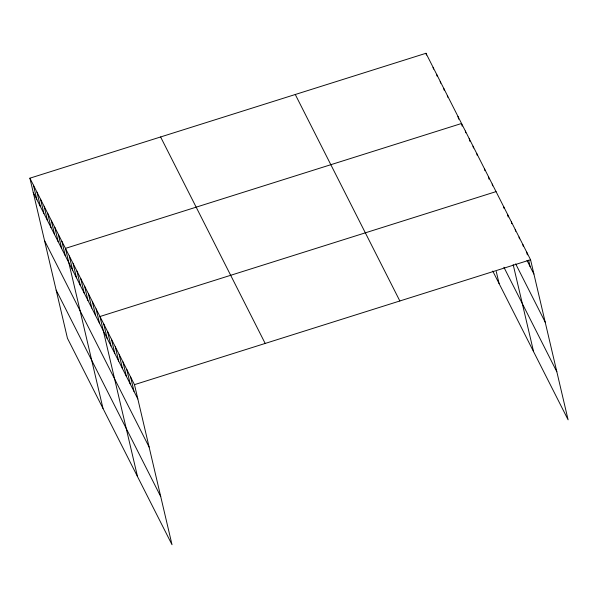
<?xml version="1.0" encoding="UTF-8"?>
<svg xmlns="http://www.w3.org/2000/svg" width="598" height="598" viewBox="0 0 598 598"><rect width="100%" height="100%" fill="white"/><g stroke="black" fill="none" stroke-linecap="round" stroke-linejoin="round"><path stroke-width="0.9" d="M29.9 178.182L134.475 384.656L172.015 544.718L67.439 338.244L29.9 178.182L425.985 53.282L530.561 259.756L568.1 419.818L492.759 271.066M496.048 191.622L99.963 316.514L137.51 476.584M134.475 384.656L530.561 259.756M527.002 260.414L533.909 274.041M515.663 263.853L545.189 322.15M503.905 267.239L556.813 371.717M295.277 94.499L399.853 300.973M160.608 136.964L265.183 343.439M33.249 192.459L137.824 398.933M44.536 240.568L149.104 447.042M56.16 290.135L160.735 496.609M526.726 252.192L527.354 254.868M528.61 260.22L530.075 266.469M522.891 244.619L523.31 246.406M519.057 237.047L519.475 238.834M515.222 229.475L515.64 231.262M511.387 221.903L511.806 223.689M507.553 214.331L508.18 217.014M503.718 206.766L504.136 208.553M513.174 264.63L533.588 351.684M492.214 184.049L492.632 185.836M488.379 176.477L489.007 179.161M484.544 168.913L484.963 170.692M476.875 153.768L477.294 155.555M473.04 146.196L473.459 147.983M469.206 138.624L469.834 141.307M465.371 131.059L465.79 132.838M462.164 126.163L461.536 123.487L65.459 248.379L102.998 408.441M496.258 271.522L499.083 283.549M457.986 116.468L458.614 119.144M447.319 95.403L447.738 97.19M443.761 88.384L444.179 90.171M440.203 81.365L440.629 83.152M436.652 74.346L437.071 76.125M433.094 67.32L433.513 69.106M425.985 53.282L426.404 55.068M130.641 377.084L133.989 391.369M126.806 369.512L130.155 383.796M122.971 361.94L126.32 376.224M119.137 354.375L122.485 368.652M115.302 346.803L118.651 361.08M111.467 339.23L114.816 353.515M107.633 331.658L110.981 345.943M103.798 324.086L107.147 338.371M96.129 308.949L99.477 323.226M92.294 301.377L95.643 315.662M88.459 293.805L91.808 308.09M84.624 286.233L87.973 300.517M80.79 278.661L84.139 292.945M76.955 271.096L80.311 285.373M73.12 263.524L76.477 277.801M69.286 255.951L72.642 270.236M61.9 241.36L65.249 255.645M58.342 234.341L61.691 248.619M54.792 227.322L58.141 241.599M51.234 220.296L54.582 234.58M47.676 213.277L51.024 227.561M44.125 206.258L47.474 220.542M40.567 199.239L43.916 213.523M37.009 192.22L40.358 206.504M33.458 185.201L36.807 199.478"/></g></svg>
